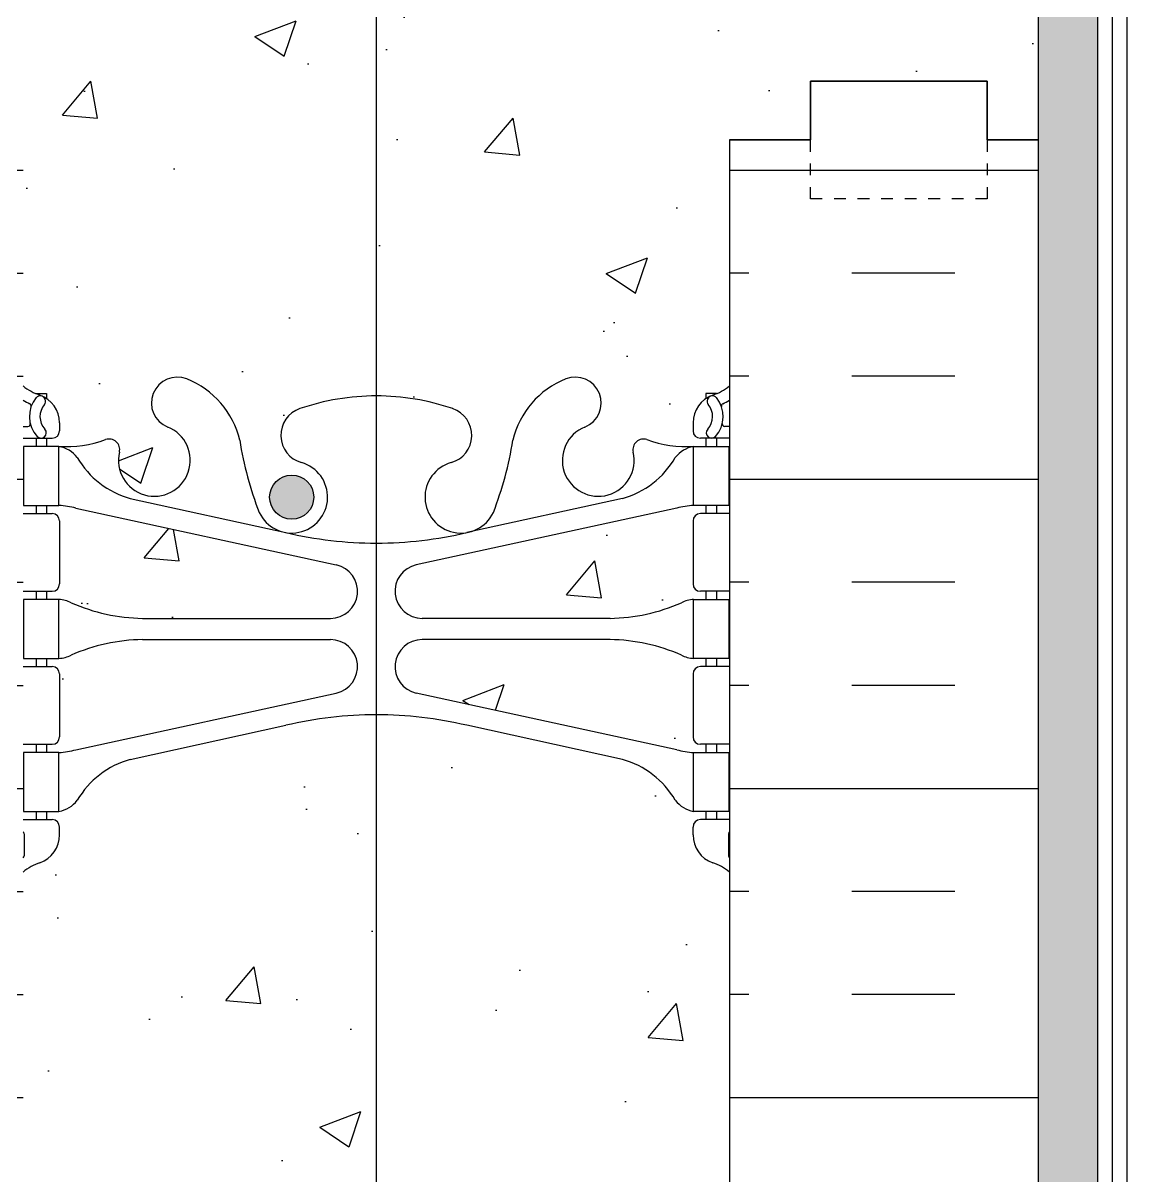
# Model space of a CAD drawing. Header units: inches. Extents: x -12.2 to 44, y 212.2 to 286.3.
# Drawn here: x 14.27 to 23.65, y 256.13 to 265.93 of the extents above; entities that cross this region are included whole.
import ezdxf

# ---------------------------------------------------------------- set-up
doc = ezdxf.new("R2010")
doc.units = ezdxf.units.IN
doc.header["$LTSCALE"] = 0.5
doc.header["$MEASUREMENT"] = 0
doc.linetypes.add('DASHED2', pattern=[0.375, 0.25, -0.125])
for name, color, linetype in [('HATCH', 12, 'Continuous'), ('line25', 2, 'Continuous'), ('LINE3', 3, 'Continuous'), ('LINE50', 5, 'Continuous'), ('LINE9', 9, 'Continuous'), ('TEXT', 4, 'Continuous'), ('Web_Edge', 9, 'Continuous')]:
    doc.layers.add(name, color=color, linetype=linetype)
pattern_1 = [(50, (0, 0), (3.5863, -0.31376), [0.375, -4.125]), (355, (0, 0), (-0.693757, 3.76096), [0.3, -3.3]), (100.4514, (0.299, -0.026), (2.892547, 3.447198), [0.3187, -3.50571]), (46.1842, (0, 1), (5.336205, -0.827595), [0.5625, -6.1875]), (96.6356, (0.4447, 0.931), (4.67331, 4.87059), [0.47805, -5.25856]), (351.1842, (0, 1), (4.67331, 4.87059), [0.45, -4.95]), (21, (0.5, 0.75), (2.984535, -2.013094), [0.375, -4.125]), (326, (0.5, 0.75), (1.216577, 3.62575), [0.3, -3.3]), (71.4514, (0.7487, 0.5822), (4.201113, 1.612652), [0.3187, -3.50571]), (37.5, (0, 0), (0.060799, 1.664469), [0, -3.26, 0, -3.35, 0, -3.3125]), (7.5, (0, 0), (1.315348, 1.972059), [0, -1.91, 0, -3.185, 0, -1.2625]), (327.5, (-1.115, 0), (2.669112, -0.1127744), [0, -1.25, 0, -3.9, 0, -5.175]), (317.5, (-1.615, 0), (2.91593, 0.500525), [0, -1.625, 0, -2.59, 0, -3.675])]

msp = doc.modelspace()

# ---------------------------------------------------------------- hatches: boundary and pattern name
at = {"layer": 'HATCH'}
h = msp.add_hatch(dxfattribs=at)
h.set_pattern_fill('AR-CONC', color=256, scale=0.5, style=0)
h.set_pattern_definition(pattern_1)
edge = h.paths.add_edge_path()
edge.add_arc((17.2717, 260.758), 2, 71.07704, 90, ccw=False)
edge.add_arc((17.8424, 262.4229), 0.24, -74.27465, 71.07704, ccw=False)
edge.add_arc((17.9902, 261.8983), 0.305, 105.72535, 280.50748)
edge.add_line((18.0458, 261.5984), (18.0654, 261.6027))
edge.add_arc((17.9902, 261.8983), 0.305, 284.28151, 334.62183)
edge.add_arc((15.4687, 262.8523), 3, 338.80161, 350.97273)
edge.add_arc((19.1567, 262.2107), 0.745, 111.80375, 166.73478, ccw=False)
edge.add_arc((18.9617, 262.6981), 0.22, -68.19625, 111.80375, ccw=False)
edge.add_arc((19.1567, 262.2107), 0.305, 111.80375, 373.32049)
edge.add_arc((19.5411, 262.3017), 0.09, 71.13486, 193.32049, ccw=False)
edge.add_arc((19.9107, 263.3271), 1, 250.0933, 273.21213)
edge.add_line((19.9667, 262.3287), (20.0717, 262.3287))
edge.add_line((20.0717, 262.3287), (20.0717, 262.3987))
edge.add_line((20.0717, 262.3987), (20.0242, 262.3987))
edge.add_arc((20.0242, 262.4612), 0.0625, 180, 270, ccw=False)
edge.add_line((19.9617, 262.4612), (19.9617, 262.5287))
edge.add_arc((20.2117, 262.5287), 0.25, 124.0558, 180, ccw=False)
edge.add_line((20.0717, 262.7358), (20.0717, 262.7775))
edge.add_line((20.0717, 262.7775), (20.1617, 262.7775))
edge.add_arc((19.9617, 263.2358), 0.5, 293.57818, 308.31666)
edge.add_line((20.2717, 262.8435), (20.2717, 264.9325))
edge.add_line((20.2717, 264.9325), (20.9592, 264.9325))
edge.add_line((20.9592, 264.9325), (20.9592, 265.4325))
edge.add_line((20.9592, 265.4325), (22.4592, 265.4325))
edge.add_line((22.4592, 265.4325), (22.4592, 264.9325))
edge.add_line((22.4592, 264.9325), (22.8967, 264.9325))
edge.add_line((22.8967, 264.9325), (22.8967, 273.2626))
edge.add_line((22.8967, 273.2626), (22.3956, 273.2626))
edge.add_line((22.3956, 273.2626), (22.1719, 273.3438))
edge.add_line((22.1719, 273.3438), (22.3963, 273.425))
edge.add_line((22.3963, 273.425), (22.8967, 273.425))
edge.add_line((22.8967, 273.425), (22.8967, 275.1591))
edge.add_line((22.8967, 275.1591), (11.6467, 275.1591))
edge.add_line((11.6467, 275.1591), (11.6467, 273.425))
edge.add_line((11.6467, 273.425), (12.1471, 273.425))
edge.add_line((12.1471, 273.425), (12.3715, 273.3438))
edge.add_line((12.3715, 273.3438), (12.1478, 273.2626))
edge.add_line((12.1478, 273.2626), (11.6467, 273.2626))
edge.add_line((11.6467, 273.2626), (11.6467, 264.9325))
edge.add_line((11.6467, 264.9325), (12.0842, 264.9325))
edge.add_line((12.0842, 264.9325), (12.0842, 265.4325))
edge.add_line((12.0842, 265.4325), (13.5842, 265.4325))
edge.add_line((13.5842, 265.4325), (13.5842, 264.9325))
edge.add_line((13.5842, 264.9325), (14.2717, 264.9325))
edge.add_line((14.2717, 264.9325), (14.2717, 262.8435))
edge.add_arc((14.5817, 263.2358), 0.5, 231.68334, 246.42182)
edge.add_line((14.3817, 262.7775), (14.4717, 262.7775))
edge.add_line((14.4717, 262.7775), (14.4717, 262.7358))
edge.add_arc((14.3317, 262.5287), 0.25, 0, 55.9442, ccw=False)
edge.add_line((14.5817, 262.5287), (14.5817, 262.4612))
edge.add_arc((14.5192, 262.4612), 0.0625, -90, 0, ccw=False)
edge.add_line((14.5192, 262.3987), (14.4717, 262.3987))
edge.add_line((14.4717, 262.3987), (14.4717, 262.3287))
edge.add_line((14.4717, 262.3287), (14.5767, 262.3287))
edge.add_arc((14.6327, 263.3271), 1, 266.78787, 289.9067)
edge.add_arc((15.0023, 262.3017), 0.09, -13.32049, 108.86514, ccw=False)
edge.add_arc((15.3867, 262.2107), 0.305, 166.67951, 428.19625)
edge.add_arc((15.5817, 262.6981), 0.22, 68.19625, 248.19625, ccw=False)
edge.add_arc((15.3867, 262.2107), 0.745, 13.26522, 68.19625, ccw=False)
edge.add_arc((19.0747, 262.8523), 3, 189.02727, 201.19839)
edge.add_arc((16.5532, 261.8983), 0.305, 205.37817, 255.71849)
edge.add_line((16.478, 261.6027), (16.4976, 261.5984))
edge.add_arc((16.5532, 261.8983), 0.305, 259.49252, 434.27465)
edge.add_arc((16.7009, 262.4229), 0.24, 108.92296, 254.27465, ccw=False)
edge.add_arc((17.2717, 260.758), 2, 90, 108.92296, ccw=False)
edge.add_line((17.2717, 262.758), (17.2717, 272.8604))
edge.add_spline(control_points=[(17.2717, 272.8604), (17.2666, 272.862), (17.2225, 272.8812), (17.2147, 272.9347), (17.2078, 272.9824)], knot_values=[0, 0, 0, 0, 0.011848, 0.108741, 0.108741, 0.108741, 0.108741], degree=3, periodic=0)
edge.add_spline(control_points=[(17.2078, 272.9824), (17.1758, 272.8792), (17.0879, 272.5958), (16.4774, 272.5779), (16.4597, 272.8795), (16.4536, 272.9824)], knot_values=[0, 0, 0, 0, 0.238355, 0.654744, 0.870433, 0.870433, 0.870433, 0.870433], degree=3, periodic=0)
edge.add_spline(control_points=[(16.4536, 272.9824), (16.4535, 273.085), (16.4531, 273.3947), (17.087, 273.3732), (17.176, 273.0852), (17.2078, 272.9824)], knot_values=[0, 0, 0, 0, 0.212869, 0.642572, 0.880927, 0.880927, 0.880927, 0.880927], degree=3, periodic=0)
edge.add_spline(control_points=[(17.2078, 272.9824), (17.2147, 273.0301), (17.2225, 273.0836), (17.2666, 273.1028), (17.2717, 273.1044)], knot_values=[0, 0, 0, 0, 0.096893, 0.108741, 0.108741, 0.108741, 0.108741], degree=3, periodic=0)
edge.add_spline(control_points=[(17.2717, 273.1044), (17.2968, 273.1127), (17.3798, 273.1079), (17.3836, 273.0302), (17.3859, 272.9824)], knot_values=[0.108741, 0.108741, 0.108741, 0.108741, 0.167347, 0.26082, 0.26082, 0.26082, 0.26082], degree=3, periodic=0)
edge.add_spline(control_points=[(17.3859, 272.9824), (17.3836, 272.9346), (17.3798, 272.8569), (17.2968, 272.8521), (17.2717, 272.8604)], knot_values=[0.108741, 0.108741, 0.108741, 0.108741, 0.202214, 0.26082, 0.26082, 0.26082, 0.26082], degree=3, periodic=0)
edge.add_line((17.2717, 272.8604), (17.2717, 262.758))
h = msp.add_hatch(dxfattribs=at)
h.set_pattern_fill('AR-SAND', color=256, scale=0.25, style=0)
h.paths.add_polyline_path([(23.3967, 273.2626), (22.8967, 273.2626), (22.8967, 246.9325), (22.8967, 245.1386), (23.3967, 245.1387), (23.3967, 246.9325), (23.3967, 246.9325)])
h = msp.add_hatch(dxfattribs=at)
h.set_pattern_fill('INSUL', color=256, scale=7, style=0)
h.set_pattern_definition([(7e-15, (-2911.89, -150.077), (0, 2.625), []), (7e-15, (-2911.89, -149.202), (0, 2.625), [0.875, -0.875]), (7e-15, (-2911.89, -148.327), (0, 2.625), [0.875, -0.875])])
h.paths.add_polyline_path([(11.6467, 246.9325), (12.0842, 246.9325), (12.0842, 247.4325), (13.5842, 247.4325), (13.5842, 246.9325), (14.2717, 246.9325), (14.2717, 264.9325), (13.5842, 264.9325), (13.5842, 265.4325), (12.0842, 265.4325), (12.0842, 264.9325), (11.6467, 264.9325)])
h = msp.add_hatch(dxfattribs=at)
h.set_pattern_fill('INSUL', color=256, scale=7, style=0)
h.set_pattern_definition([(180, (2946.4333, -150.077), (0, 2.625), []), (180, (2946.4333, -149.202), (0, 2.625), [0.875, -0.875]), (180, (2946.4333, -148.327), (0, 2.625), [0.875, -0.875])])
h.paths.add_polyline_path([(22.8967, 246.9325), (22.4592, 246.9325), (22.4592, 247.4325), (20.9592, 247.4325), (20.9592, 246.9325), (20.2717, 246.9325), (20.2717, 264.9325), (20.9592, 264.9325), (20.9592, 265.4325), (22.4592, 265.4325), (22.4592, 264.9325), (22.8967, 264.9325)])
h = msp.add_hatch(dxfattribs=at)
h.set_pattern_fill('AR-CONC', color=256, scale=0.5, style=0)
h.set_pattern_definition(pattern_1)
h.paths.add_polyline_path([(15.2864, 260.8687), (16.8826, 260.8687, 0.897292), (16.9319, 261.3233), (14.7207, 261.8049, 0.036537), (14.5767, 261.8287), (14.4717, 261.8287), (14.4717, 261.7587), (14.5192, 261.7587, -0.414214), (14.5817, 261.6962), (14.5817, 261.1612, -0.414214), (14.5192, 261.0987), (14.4717, 261.0987), (14.4717, 261.0287), (14.5684, 261.0287, -0.134256), (14.6803, 261.0003, 0.097844)])
h = msp.add_hatch(dxfattribs=at)
h.set_pattern_fill('AR-CONC', color=256, scale=0.5, style=0)
h.set_pattern_definition(pattern_1)
h.paths.add_polyline_path([(19.257, 260.8687, 0.097844), (19.8631, 261.0003, -0.134256), (19.9749, 261.0287), (20.0717, 261.0287), (20.0717, 261.0987), (20.0242, 261.0987, -0.414214), (19.9617, 261.1612), (19.9617, 261.6962, -0.414214), (20.0242, 261.7587), (20.0717, 261.7587), (20.0717, 261.8287), (19.9667, 261.8287, 0.036537), (19.8227, 261.8049), (17.6114, 261.3233, 0.897292), (17.6608, 260.8687)])
h = msp.add_hatch(dxfattribs=at)
h.set_pattern_fill('AR-CONC', color=256, scale=0.5, style=0)
h.set_pattern_definition(pattern_1)
h.paths.add_polyline_path([(15.2864, 260.6887, 0.097844), (14.6803, 260.557, -0.134256), (14.5684, 260.5287), (14.4717, 260.5287), (14.4717, 260.4587), (14.5192, 260.4587, -0.414214), (14.5817, 260.3962), (14.5817, 259.8612, -0.414214), (14.5192, 259.7987), (14.4717, 259.7987), (14.4717, 259.7287), (14.5767, 259.7287, 0.036537), (14.7207, 259.7525), (16.9319, 260.234, 0.897292), (16.8826, 260.6887)])
h = msp.add_hatch(dxfattribs=at)
h.set_pattern_fill('AR-CONC', color=256, scale=0.5, style=0)
h.set_pattern_definition(pattern_1)
h.paths.add_polyline_path([(19.257, 260.6887), (17.6608, 260.6887, 0.897292), (17.6114, 260.234), (19.8227, 259.7525, 0.036537), (19.9667, 259.7287), (20.0717, 259.7287), (20.0717, 259.7987), (20.0242, 259.7987, -0.414214), (19.9617, 259.8612), (19.9617, 260.3962, -0.414214), (20.0242, 260.4587), (20.0717, 260.4587), (20.0717, 260.5287), (19.9749, 260.5287, -0.134256), (19.8631, 260.557, 0.097844)])
h = msp.add_hatch(dxfattribs=at)
h.set_pattern_fill('AR-CONC', color=256, scale=0.5)
h.set_pattern_definition([(50, (0, 0), (3.5863, -0.31376), [0.375, -4.125]), (355, (0, 0), (-0.693757, 3.76096), [0.3, -3.3]), (100.4514, (0.299, -0.026), (2.892544, 3.4472), [0.3187, -3.50571]), (46.1842, (0, 1), (5.33621, -0.8276), [0.5625, -6.1875]), (96.6356, (0.4447, 0.931), (4.67331, 4.87059), [0.47805, -5.25857]), (351.1842, (0, 1), (4.67331, 4.87059), [0.45, -4.95]), (21, (0.5, 0.75), (2.984535, -2.013094), [0.375, -4.125]), (326, (0.5, 0.75), (1.216577, 3.62575), [0.3, -3.3]), (71.4514, (0.7487, 0.5822), (4.20111, 1.612656), [0.3187, -3.50571]), (37.5, (0, 0), (0.060799, 1.664469), [0, -3.26, 0, -3.35, 0, -3.3125]), (7.5, (0, 0), (1.315348, 1.972059), [0, -1.91, 0, -3.185, 0, -1.2625]), (327.5, (-1.115, 0), (2.669112, -0.1127744), [0, -1.25, 0, -3.9, 0, -5.175]), (317.5, (-1.615, 0), (2.91593, 0.500525), [0, -1.625, 0, -2.59, 0, -3.675])])
h.paths.add_polyline_path([(20.2717, 258.7139, 0.082415), (20.1284, 258.793, -0.317837), (19.9617, 259.0287), (19.9617, 259.0962, -0.414214), (20.0242, 259.1587), (20.0717, 259.1587), (20.0717, 259.2287), (19.9667, 259.2287, -0.188973), (19.8108, 259.3235, 0.196323), (19.3617, 259.6698), (18.0398, 259.9603, 0.057795), (17.2717, 260.0494, 0.057795), (16.5035, 259.9603), (15.1817, 259.6698, 0.196323), (14.7326, 259.3235, -0.188973), (14.5767, 259.2287), (14.4717, 259.2287), (14.4717, 259.1587), (14.5192, 259.1587, -0.414214), (14.5817, 259.0962), (14.5817, 259.0287, -0.317837), (14.415, 258.793, 0.082415), (14.2717, 258.7139), (14.2717, 253.1511, 0.082415), (14.415, 253.072, -0.317837), (14.5817, 252.8363), (14.5817, 252.7688, -0.414214), (14.5192, 252.7063), (14.4717, 252.7063), (14.4717, 252.6363), (14.5767, 252.6363, -0.188973), (14.7326, 252.5415, 0.196323), (15.1817, 252.1952), (16.5035, 251.9047, 0.057795), (17.2717, 251.8156, 0.057795), (18.0398, 251.9047), (19.3617, 252.1952, 0.196323), (19.8108, 252.5415, -0.188973), (19.9667, 252.6363), (20.0717, 252.6363), (20.0717, 252.7063), (20.0242, 252.7063, -0.414214), (19.9617, 252.7688), (19.9617, 252.8363, -0.317837), (20.1284, 253.072, 0.082415), (20.2717, 253.1511)])
h.paths.add_polyline_path([(20.2717, 240.7139, 0.082415), (20.1284, 240.793, -0.317837), (19.9617, 241.0287), (19.9617, 241.0962, -0.414214), (20.0242, 241.1587), (20.0717, 241.1587), (20.0717, 241.2287), (19.9667, 241.2287, -0.188973), (19.8108, 241.3235, 0.196323), (19.3617, 241.6698), (18.0398, 241.9603, 0.057795), (17.2717, 242.0494, 0.057795), (16.5035, 241.9603), (15.1817, 241.6698, 0.196323), (14.7326, 241.3235, -0.188973), (14.5767, 241.2287), (14.4717, 241.2287), (14.4717, 241.1587), (14.5192, 241.1587, -0.414214), (14.5817, 241.0962), (14.5817, 241.0287, -0.317837), (14.415, 240.793, 0.082415), (14.2717, 240.7139), (14.2717, 239.4963), (14.2717, 235.1511, 0.082415), (14.415, 235.072, -0.317837), (14.5817, 234.8363), (14.5817, 234.7688, -0.414214), (14.5192, 234.7063), (14.4717, 234.7063), (14.4717, 234.6363), (14.5767, 234.6363, -0.188973), (14.7326, 234.5415, 0.196323), (15.1817, 234.1952), (16.5035, 233.9047, 0.057795), (17.2717, 233.8156, 0.057795), (18.0398, 233.9047), (19.3617, 234.1952, 0.196323), (19.8108, 234.5415, -0.188973), (19.9667, 234.6363), (20.0717, 234.6363), (20.0717, 234.7063), (20.0242, 234.7063, -0.414214), (19.9617, 234.7688), (19.9617, 234.8363, -0.317837), (20.1284, 235.072, 0.082415), (20.2717, 235.1511)])
h.paths.add_polyline_path([(20.2717, 231.0215, 0.064398), (20.1617, 231.0875), (20.0717, 231.0875), (20.0717, 231.1292, -0.249069), (19.9617, 231.3363), (19.9617, 231.4038, -0.414214), (20.0242, 231.4663), (20.0717, 231.4663), (20.0717, 231.5363), (19.9667, 231.5363, 0.10046), (19.573, 231.4792, -0.601435), (19.4535, 231.584, 2.182095), (19.0434, 231.3711, -1), (18.88, 230.9626, -0.24438), (18.4316, 231.4834, 0.053157), (18.2657, 232.0975, 0.223253), (18.0654, 232.2623), (18.0458, 232.2666, 0.955472), (17.9075, 231.6731, -0.735593), (17.9203, 231.2151, -0.082755), (17.2717, 231.107, -0.082755), (16.6231, 231.2151, -0.735593), (16.6359, 231.6731, 0.955472), (16.4976, 232.2666), (16.478, 232.2623, 0.223253), (16.2776, 232.0975, 0.053157), (16.1118, 231.4834, -0.24438), (15.6634, 230.9626, -1), (15.5, 231.3711, 2.182095), (15.0899, 231.584, -0.601435), (14.9704, 231.4792, 0.10046), (14.5767, 231.5363), (14.4717, 231.5363), (14.4717, 231.4663), (14.5192, 231.4663, -0.414214), (14.5817, 231.4038), (14.5817, 231.3363, -0.249069), (14.4717, 231.1292), (14.4717, 231.0875), (14.3817, 231.0875, 0.064398), (14.2717, 231.0215), (14.2717, 226.8435, 0.064398), (14.3817, 226.7775), (14.4717, 226.7775), (14.4717, 226.7358, -0.249069), (14.5817, 226.5287), (14.5817, 226.4612, -0.414214), (14.5192, 226.3987), (14.4717, 226.3987), (14.4717, 226.3287), (14.5767, 226.3287, 0.10046), (14.9704, 226.3858, -0.601435), (15.0899, 226.281, 2.182095), (15.5, 226.4939, -1), (15.6634, 226.9024, -0.24438), (16.1118, 226.3816, 0.053157), (16.2776, 225.7675, 0.223253), (16.478, 225.6027), (16.4976, 225.5984, 0.955472), (16.6359, 226.1919, -0.735593), (16.6231, 226.6499, -0.082755), (17.2717, 226.758, -0.082755), (17.9203, 226.6499, -0.735593), (17.9075, 226.1919, 0.955472), (18.0458, 225.5984), (18.0654, 225.6027, 0.223253), (18.2657, 225.7675, 0.053157), (18.4316, 226.3816, -0.24438), (18.88, 226.9024, -1), (19.0434, 226.4939, 2.182095), (19.4535, 226.281, -0.601435), (19.573, 226.3858, 0.10046), (19.9667, 226.3287), (20.0717, 226.3287), (20.0717, 226.3987), (20.0242, 226.3987, -0.414214), (19.9617, 226.4612), (19.9617, 226.5287, -0.249069), (20.0717, 226.7358), (20.0717, 226.7775), (20.1617, 226.7775, 0.064398), (20.2717, 226.8435)])
h.paths.add_polyline_path([(19.9617, 223.0287), (19.9617, 223.0962, -0.414214), (20.0242, 223.1587), (20.0717, 223.1587), (20.0717, 223.2287), (19.9667, 223.2287, -0.188973), (19.8108, 223.3235, 0.196323), (19.3617, 223.6698), (18.0398, 223.9603, 0.057795), (17.2717, 224.0494, 0.057795), (16.5035, 223.9603), (15.1817, 223.6698, 0.196323), (14.7326, 223.3235, -0.188973), (14.5767, 223.2287), (14.4717, 223.2287), (14.4717, 223.1587), (14.5192, 223.1587, -0.414214), (14.5817, 223.0962), (14.5817, 223.0287, -0.317837), (14.415, 222.793, 0.082415), (14.2717, 222.7139), (14.2717, 221.4963), (16.2717, 221.4963), (17.2717, 222.4963), (17.2717, 221.4963), (17.2717, 220.4963), (18.2717, 221.4963), (20.2717, 221.4963), (20.2717, 222.7139, 0.082415), (20.1284, 222.793, -0.317837)])
at = {"layer": 'LINE3'}
msp.add_hatch(color=256, dxfattribs=at).paths.add_polyline_path([(16.7407, 261.8983, 1), (16.3657, 261.8983, 1)])

# ---------------------------------------------------------------- linework, layer by layer
at = {"layer": 'HATCH'}
msp.add_line((23.5217, 272.5341), (23.5217, 247.8075), dxfattribs=at)
at = {"layer": 'HATCH', "color": 6}
msp.add_line((23.6467, 272.2323), (23.6467, 248.0575), dxfattribs=at)
at = {"layer": 'line25'}
msp.add_line((20.2717, 264.9325), (20.2717, 239.4963), dxfattribs=at)
at = {"layer": 'LINE3'}
msp.add_line((17.2717, 273.6591), (17.2717, 222.4963), dxfattribs=at)
msp.add_circle((16.5532, 261.8983), 0.1875, dxfattribs=at)
at = {"layer": 'LINE50', "color": 9}
msp.add_line((23.3967, 275.1591), (23.3967, 221.4963), dxfattribs=at)
at = {"layer": 'LINE50'}
for points in [[(20.2717, 264.9325), (20.9592, 264.9325), (20.9592, 265.4325), (22.4592, 265.4325), (22.4592, 264.9325), (22.8967, 264.9325)], [(22.8967, 264.9325), (22.4592, 264.9325), (22.4592, 265.4325), (20.9592, 265.4325), (20.9592, 264.9325), (20.2717, 264.9325)]]:
    msp.add_lwpolyline(points, dxfattribs=at)
at = {"layer": 'LINE9', "linetype": 'DASHED2', "ltscale": 0.15}
msp.add_lwpolyline([(22.4592, 264.9325), (22.4592, 264.9325), (22.4592, 264.4325), (20.9592, 264.4325), (20.9592, 264.9325), (20.9592, 264.9325)], dxfattribs=at)
at = {"layer": 'TEXT', "color": 2}
msp.add_line((22.8967, 246.9325), (22.8967, 273.2626), dxfattribs=at)
at = {"layer": 'Web_Edge'}
for p, q in [((14.3817, 262.7775), (14.4717, 262.7775)), ((14.4717, 262.7775), (14.4717, 262.7358)), ((20.1617, 262.7775), (20.0717, 262.7775)), ((20.0717, 262.7775), (20.0717, 262.7358)), ((14.2717, 262.4987), (14.3136, 262.4987)), ((14.5817, 262.5287), (14.5817, 262.4612)), ((19.9617, 262.5287), (19.9617, 262.4612)), ((20.2717, 262.4987), (20.2298, 262.4987)), ((14.2717, 262.3987), (14.5192, 262.3987)), ((14.3817, 262.3987), (14.3817, 262.3287)), ((14.4717, 262.3987), (14.4717, 262.3287)), ((20.2717, 262.3987), (20.0242, 262.3987)), ((20.0717, 262.3987), (20.0717, 262.3287)), ((20.1617, 262.3987), (20.1617, 262.3287)), ((15.1817, 261.8876), (16.5035, 261.5971)), ((19.3617, 261.8876), (18.0398, 261.5971)), ((14.3817, 261.8287), (14.3817, 261.7587)), ((14.4717, 261.8287), (14.4717, 261.7587)), ((14.7207, 261.8049), (16.9319, 261.3233)), ((19.8227, 261.8049), (17.6114, 261.3233)), ((20.0717, 261.8287), (20.0717, 261.7587)), ((20.1617, 261.8287), (20.1617, 261.7587)), ((14.2717, 261.7587), (14.5192, 261.7587)), ((14.5817, 261.6962), (14.5817, 261.1612)), ((19.9617, 261.6962), (19.9617, 261.1612)), ((20.2717, 261.7587), (20.0242, 261.7587)), ((14.2717, 261.0987), (14.5192, 261.0987)), ((14.3817, 261.0987), (14.3817, 261.0287)), ((14.4717, 261.0987), (14.4717, 261.0287)), ((20.2717, 261.0987), (20.0242, 261.0987)), ((20.0717, 261.0987), (20.0717, 261.0287)), ((20.1617, 261.0987), (20.1617, 261.0287)), ((15.2864, 260.8687), (16.8826, 260.8687)), ((19.257, 260.8687), (17.6608, 260.8687)), ((15.2864, 260.6887), (16.8826, 260.6887)), ((19.257, 260.6887), (17.6608, 260.6887)), ((14.3817, 260.5287), (14.3817, 260.4587)), ((14.4717, 260.5287), (14.4717, 260.4587)), ((20.0717, 260.5287), (20.0717, 260.4587)), ((20.1617, 260.5287), (20.1617, 260.4587)), ((14.2717, 260.4587), (14.5192, 260.4587)), ((20.2717, 260.4587), (20.0242, 260.4587)), ((14.5817, 260.3962), (14.5817, 259.8612)), ((19.9617, 260.3962), (19.9617, 259.8612)), ((14.7207, 259.7525), (16.9319, 260.234)), ((19.8227, 259.7525), (17.6114, 260.234)), ((15.1817, 259.6698), (16.5035, 259.9603)), ((19.3617, 259.6698), (18.0398, 259.9603)), ((14.2717, 259.7987), (14.5192, 259.7987)), ((14.3817, 259.7987), (14.3817, 259.7287)), ((14.4717, 259.7987), (14.4717, 259.7287)), ((20.2717, 259.7987), (20.0242, 259.7987)), ((20.0717, 259.7987), (20.0717, 259.7287)), ((20.1617, 259.7987), (20.1617, 259.7287)), ((14.2717, 259.1587), (14.5192, 259.1587)), ((14.3817, 259.2287), (14.3817, 259.1587)), ((14.4717, 259.2287), (14.4717, 259.1587)), ((20.2717, 259.1587), (20.0242, 259.1587)), ((20.0717, 259.2287), (20.0717, 259.1587)), ((20.1617, 259.2287), (20.1617, 259.1587)), ((14.2817, 259.0387), (14.2817, 258.8526)), ((14.5817, 259.0287), (14.5817, 259.0962)), ((19.9617, 259.0287), (19.9617, 259.0962)), ((20.2617, 259.0387), (20.2617, 258.8526))]:
    msp.add_line(p, q, dxfattribs=at)
for points in [[(14.2767, 261.8287), (14.5767, 261.8287), (14.5767, 262.3287), (14.2767, 262.3287)], [(20.2667, 261.8287), (19.9667, 261.8287), (19.9667, 262.3287), (20.2667, 262.3287)], [(14.2767, 260.5287), (14.5767, 260.5287), (14.5767, 261.0287), (14.2767, 261.0287)], [(20.2667, 260.5287), (19.9667, 260.5287), (19.9667, 261.0287), (20.2667, 261.0287)], [(14.2767, 259.2287), (14.5767, 259.2287), (14.5767, 259.7287), (14.2767, 259.7287)], [(20.2667, 259.2287), (19.9667, 259.2287), (19.9667, 259.7287), (20.2667, 259.7287)]]:
    msp.add_lwpolyline(points, close=True, dxfattribs=at)
for centre, radius, start, end in [((15.5817, 262.6981), 0.22, 68.19625, 248.19625), ((15.3867, 262.2107), 0.745, 13.26522, 68.19625), ((19.1567, 262.2107), 0.745, 111.80375, 166.73478), ((18.9617, 262.6981), 0.22, 291.80375, 111.80375), ((14.5817, 263.2358), 0.5, 231.68334, 250.52878), ((14.4176, 262.7141), 0.045, 319.1879, 141.448), ((14.3317, 262.5287), 0.25, 0, 70.52878), ((17.2717, 260.758), 2, 90, 108.92296), ((17.2717, 260.758), 2, 71.07704, 90), ((20.2117, 262.5287), 0.25, 109.47122, 180), ((20.1257, 262.7141), 0.045, 38.552, 220.8121), ((19.9617, 263.2358), 0.5, 289.47122, 308.31666), ((14.5817, 263.2358), 0.6, 238.89067, 245.07477), ((14.5754, 262.5832), 0.25, 140.11451, 222.46087), ((14.3204, 262.6735), 0.02, 340.7916, 65.07477), ((14.5754, 262.5832), 0.16, 140.00008, 222.46087), ((19.968, 262.5832), 0.16, 317.53913, 39.99992), ((19.968, 262.5832), 0.25, 317.53913, 39.88549), ((20.223, 262.6735), 0.02, 114.92523, 199.2084), ((19.9617, 263.2358), 0.6, 294.92523, 301.10933), ((16.7009, 262.4229), 0.24, 108.92296, 254.27465), ((17.8424, 262.4229), 0.24, 285.72535, 71.07704), ((14.3136, 262.5187), 0.02, 270, 14.15407), ((14.4242, 262.4448), 0.045, 222.46087, 42.46087), ((15.3867, 262.2107), 0.305, 166.67951, 68.19625), ((19.1567, 262.2107), 0.305, 111.80375, 13.32049), ((20.1192, 262.4448), 0.045, 137.53913, 317.53913), ((20.2298, 262.5187), 0.02, 165.84593, 270), ((14.5192, 262.4612), 0.0625, 270, 0), ((14.6327, 263.3271), 1, 266.78787, 289.9067), ((15.0023, 262.3017), 0.09, 346.67951, 108.86514), ((19.0747, 262.8523), 3, 189.02727, 201.19839), ((15.4687, 262.8523), 3, 338.80161, 350.97273), ((19.5411, 262.3017), 0.09, 71.13486, 193.32049), ((19.9107, 263.3271), 1, 250.0933, 273.21213), ((20.0242, 262.4612), 0.0625, 180, 270), ((14.5336, 262.0824), 0.25, 37.27766, 80.0823), ((20.0097, 262.0824), 0.25, 99.9177, 142.72234), ((15.3811, 262.6106), 0.75, 210.15498, 254.58381), ((16.5532, 261.8983), 0.305, 205.37817, 74.27465), ((17.9902, 261.8983), 0.305, 105.72535, 334.62183), ((19.1623, 262.6106), 0.75, 285.41619, 329.84502), ((14.486, 260.8328), 1, 76.42909, 84.79907), ((20.0573, 260.8328), 1, 95.20093, 103.57091), ((14.5192, 261.6962), 0.0625, 0, 90), ((20.0242, 261.6962), 0.0625, 90, 180), ((17.2717, 264.8641), 3.3562, 256.76915, 270), ((17.2717, 264.8641), 3.3562, 270, 283.23085), ((16.8826, 261.0987), 0.23, 270, 77.60551), ((17.6608, 261.0987), 0.23, 102.39449, 270), ((14.5192, 261.1612), 0.0625, 270, 0), ((20.0242, 261.1612), 0.0625, 180, 270), ((14.5726, 260.81), 0.2187, 60.49375, 88.91995), ((15.3166, 262.4684), 1.6, 246.56734, 268.92028), ((19.2268, 262.4684), 1.6, 271.07972, 293.43266), ((19.9708, 260.81), 0.2187, 91.08005, 119.50625), ((15.3166, 259.089), 1.6, 91.07972, 113.43266), ((15.3166, 259.089), 1.6, 91.07972, 113.43266), ((16.8826, 260.4587), 0.23, 282.39449, 90), ((17.6608, 260.4587), 0.23, 90, 257.60551), ((19.2268, 259.089), 1.6, 66.56734, 88.92028), ((19.2268, 259.089), 1.6, 66.56734, 88.92028), ((14.5726, 260.7474), 0.2187, 271.08005, 299.50625), ((14.5726, 260.7474), 0.2187, 271.08005, 299.50625), ((19.9708, 260.7474), 0.2187, 240.49375, 268.91995), ((19.9708, 260.7474), 0.2187, 240.49375, 268.91995), ((14.5192, 260.3962), 0.0625, 0, 90), ((20.0242, 260.3962), 0.0625, 90, 180), ((17.2717, 256.6932), 3.3562, 90, 103.23085), ((17.2717, 256.6932), 3.3562, 76.76915, 90), ((14.5192, 259.8612), 0.0625, 270, 0), ((20.0242, 259.8612), 0.0625, 180, 270), ((14.486, 260.7246), 1, 275.20093, 283.57091), ((20.0573, 260.7246), 1, 256.42909, 264.79907), ((15.3811, 258.9468), 0.75, 105.41619, 149.84502), ((19.1623, 258.9468), 0.75, 30.15498, 74.58381), ((14.5336, 259.4749), 0.25, 279.9177, 322.72234), ((20.0097, 259.4749), 0.25, 217.27766, 260.0823), ((14.5192, 259.0962), 0.0625, 360, 90), ((20.0242, 259.0962), 0.0625, 90, 180), ((14.2617, 259.0387), 0.02, 0, 60.01198), ((20.2817, 259.0387), 0.02, 119.98802, 180), ((14.3317, 259.0287), 0.25, 289.47122, 360), ((20.2117, 259.0287), 0.25, 180, 250.52878), ((14.2617, 258.8526), 0.02, 301.07295, 0), ((20.2817, 258.8526), 0.02, 180, 238.92705), ((14.5817, 258.3216), 0.6, 121.07295, 121.10933), ((14.5817, 258.3216), 0.5, 109.47122, 128.31666), ((19.9617, 258.3216), 0.5, 51.68334, 70.52878), ((19.9617, 258.3216), 0.6, 58.89067, 58.92705)]:
    msp.add_arc(centre, radius, start, end, dxfattribs=at)

doc.saveas('drawing.dxf')
